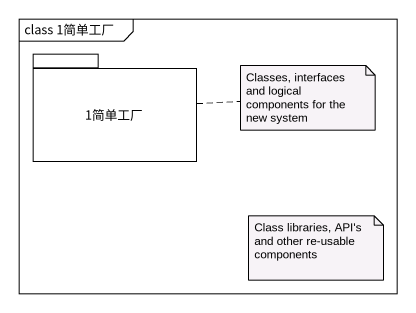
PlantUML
@startuml
mainframe class 1简单工厂
package "1简单工厂" as p1简单工厂 {
}
note right of p1简单工厂 : Classes, interfaces and logical components for the new system
note as N2
  Class libraries, API's and other re-usable components
end note
@enduml
